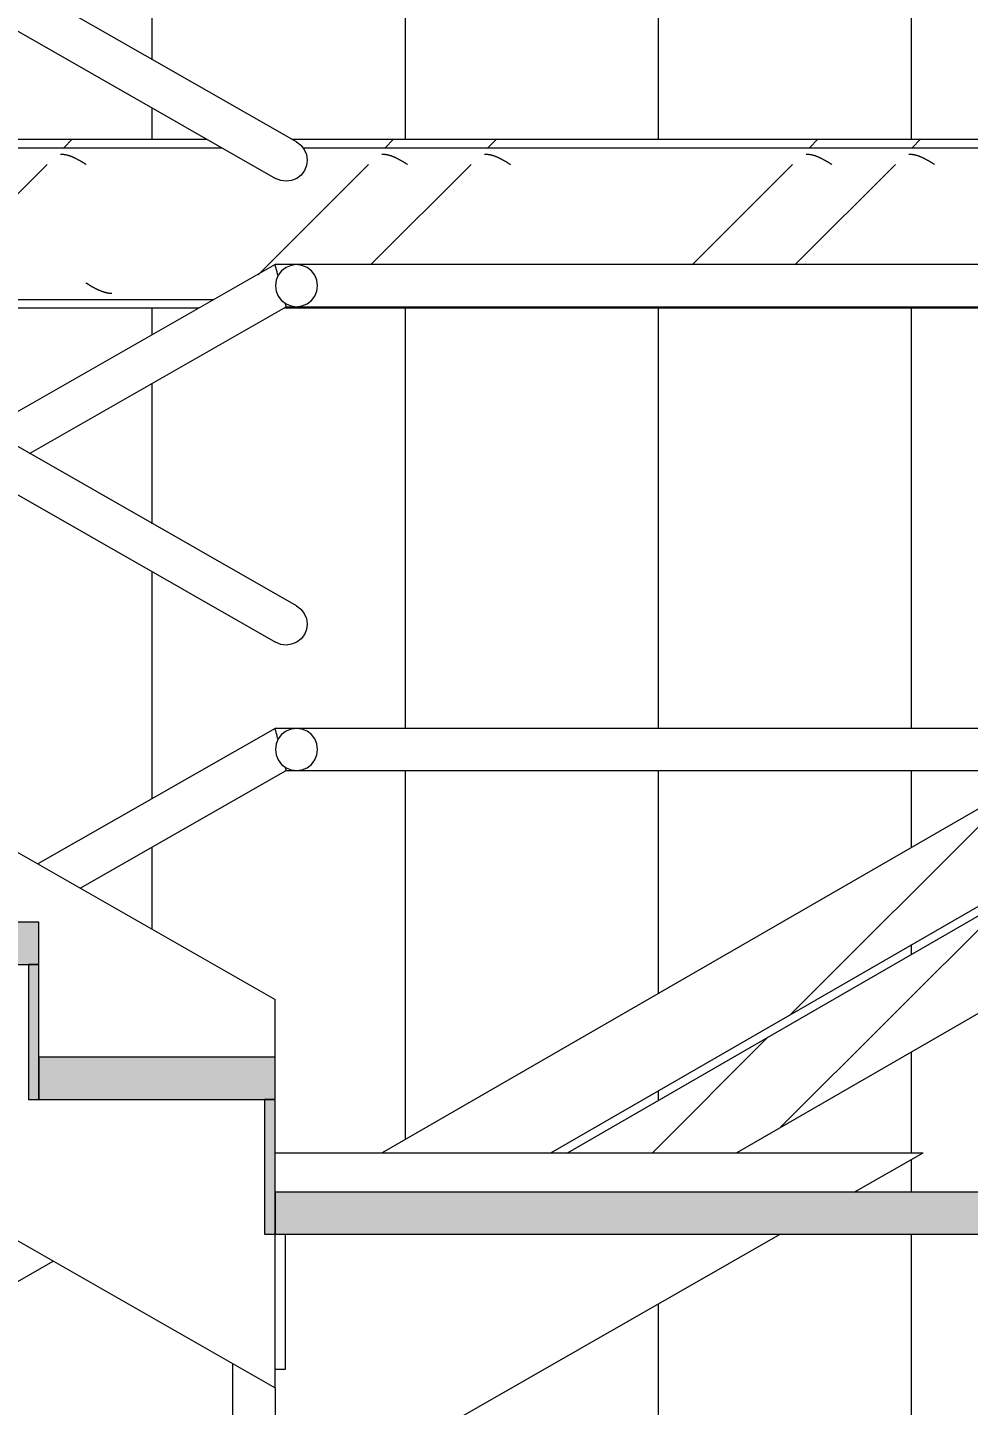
# Model space of a CAD drawing. Header units: centimetres. Extents: x 710 to 12582, y -437 to 1921.
# Drawn here: x 10620.1 to 10731.6, y 228.7 to 392.1 of the extents above; entities that cross this region are included whole.
import ezdxf

# ---------------------------------------------------------------- set-up
doc = ezdxf.new("R2010")
doc.units = ezdxf.units.CM
for name, color, linetype, lineweight in [('A-ANNO-DIMS', 7, 'Continuous', 9), ('A-ANNO-DIMS-100', 7, 'Continuous', 9), ('A-FLOR-HRAL', 7, 'Continuous', 9), ('A-WALL-PATT', 7, 'Continuous', 35), ('S-BEAM', 7, 'Continuous', 9), ('S-STRS', 7, 'Continuous', 9)]:
    doc.layers.add(name, color=color, linetype=linetype, lineweight=lineweight)
doc.styles.add('Century Gothic_1', font='GOTHIC.TTF', dxfattribs={"height": 15})
doc.dimstyles.new('FCA_N_Cotas_E100', dxfattribs={"dimscale": 30.48, "dimtxt": 15.662524, "dimasz": 0.492126, "dimexe": 0.656168, "dimexo": 0.656168, "dimgap": 0.032808, "dimtad": 1, "dimlfac": 0.01, "dimrnd": 0.01, "dimzin": 0, "dimdsep": 46, "dimtxsty": 'Century Gothic_1', "dimblk1": 'OBLIQUE', "dimblk2": 'OBLIQUE', "dimsah": 1, "dimcen": 0.09, "dimdle": 0.656168, "dimazin": 2, "dimtfac": 1, "dimtdec": 4, "dimtix": 1, "dimtmove": 0, "dimatfit": 3, "dimfxl": 1, "dimtvp": 1, "dimtolj": 1, "dimtzin": 0, "dimarcsym": 2})
pattern_1 = [(45, (-4995.467, 712), (-25.14472, 25.14472), []), (45, (-4995.467, 750.1), (-25.14472, 25.14472), [])]

# ---------------------------------------------------------------- blocks, each defined once
blk = doc.blocks.new('FP_25-Sección 5')
at = {"layer": 'S-BEAM', "color": 9, "true_color": 0xc0c0c0}
for p, q in [((-9206.35, 377.11), (-9206.3, 377.11)), ((-9206.3, 377.11), (-9206.25, 377.1)), ((-9206.25, 377.1), (-9206.2, 377.1)), ((-9206.2, 377.1), (-9206.15, 377.1)), ((-9206.15, 377.1), (-9206.11, 377.09)), ((-9206.11, 377.09), (-9206.06, 377.09)), ((-9206.06, 377.09), (-9206.01, 377.08)), ((-9206.01, 377.08), (-9205.96, 377.08)), ((-9205.96, 377.08), (-9205.91, 377.07)), ((-9205.91, 377.07), (-9205.86, 377.06)), ((-9205.86, 377.06), (-9205.81, 377.05)), ((-9205.81, 377.05), (-9205.77, 377.05)), ((-9205.77, 377.05), (-9205.72, 377.04)), ((-9205.72, 377.04), (-9205.67, 377.03)), ((-9205.67, 377.03), (-9205.62, 377.01)), ((-9205.62, 377.01), (-9205.57, 377)), ((-9205.57, 377), (-9205.52, 376.99)), ((-9205.52, 376.99), (-9205.47, 376.98)), ((-9205.47, 376.98), (-9205.42, 376.96)), ((-9205.42, 376.96), (-9205.38, 376.95)), ((-9205.38, 376.95), (-9205.33, 376.93)), ((-9205.33, 376.93), (-9205.28, 376.92)), ((-9205.28, 376.92), (-9205.23, 376.9)), ((-9205.23, 376.9), (-9205.18, 376.88)), ((-9205.18, 376.88), (-9205.13, 376.87)), ((-9205.13, 376.87), (-9205.08, 376.85)), ((-9205.08, 376.85), (-9205.04, 376.83)), ((-9205.04, 376.83), (-9204.99, 376.81)), ((-9204.99, 376.81), (-9204.94, 376.79)), ((-9204.94, 376.79), (-9204.89, 376.77)), ((-9204.89, 376.77), (-9204.84, 376.75)), ((-9204.84, 376.75), (-9204.79, 376.73)), ((-9204.79, 376.73), (-9204.74, 376.7)), ((-9204.74, 376.7), (-9204.7, 376.68)), ((-9204.7, 376.68), (-9204.65, 376.66)), ((-9204.65, 376.66), (-9204.6, 376.63)), ((-9204.6, 376.63), (-9204.55, 376.61)), ((-9204.55, 376.61), (-9204.5, 376.59)), ((-9204.5, 376.59), (-9204.45, 376.56)), ((-9204.45, 376.56), (-9204.4, 376.54)), ((-9204.4, 376.54), (-9204.36, 376.51)), ((-9204.36, 376.51), (-9204.31, 376.48)), ((-9204.31, 376.48), (-9204.26, 376.46)), ((-9204.26, 376.46), (-9204.21, 376.43)), ((-9204.21, 376.43), (-9204.16, 376.4)), ((-9204.16, 376.4), (-9204.11, 376.38)), ((-9204.11, 376.38), (-9204.06, 376.35)), ((-9204.06, 376.35), (-9204.02, 376.32)), ((-9204.02, 376.32), (-9203.97, 376.29)), ((-9203.97, 376.29), (-9203.92, 376.26)), ((-9203.92, 376.26), (-9203.87, 376.24)), ((-9203.87, 376.24), (-9203.82, 376.21)), ((-9203.82, 376.21), (-9203.77, 376.18)), ((-9203.77, 376.18), (-9203.72, 376.15)), ((-9203.72, 376.15), (-9203.68, 376.12)), ((-9203.68, 376.12), (-9203.63, 376.09)), ((-9203.63, 376.09), (-9203.58, 376.06)), ((-9203.58, 376.06), (-9203.53, 376.03)), ((-9203.53, 376.03), (-9203.48, 376)), ((-9203.48, 376), (-9203.43, 375.97)), ((-9203.43, 375.97), (-9203.38, 375.94)), ((-9203.38, 375.94), (-9203.34, 375.91)), ((-9203.34, 375.91), (-9203.29, 375.88)), ((-9168.25, 377.11), (-9168.2, 377.11)), ((-9168.2, 377.11), (-9168.15, 377.1)), ((-9168.15, 377.1), (-9168.1, 377.1)), ((-9168.1, 377.1), (-9168.05, 377.1)), ((-9168.05, 377.1), (-9168.01, 377.09)), ((-9168.01, 377.09), (-9167.96, 377.09)), ((-9167.96, 377.09), (-9167.91, 377.08)), ((-9167.91, 377.08), (-9167.86, 377.08)), ((-9167.86, 377.08), (-9167.81, 377.07)), ((-9167.81, 377.07), (-9167.76, 377.06)), ((-9167.76, 377.06), (-9167.71, 377.05)), ((-9167.71, 377.05), (-9167.67, 377.05)), ((-9167.67, 377.05), (-9167.62, 377.04)), ((-9167.62, 377.04), (-9167.57, 377.03)), ((-9167.57, 377.03), (-9167.52, 377.01)), ((-9167.52, 377.01), (-9167.47, 377)), ((-9167.47, 377), (-9167.42, 376.99)), ((-9167.42, 376.99), (-9167.37, 376.98)), ((-9167.37, 376.98), (-9167.32, 376.96)), ((-9167.32, 376.96), (-9167.28, 376.95)), ((-9167.28, 376.95), (-9167.23, 376.93)), ((-9167.23, 376.93), (-9167.18, 376.92)), ((-9167.18, 376.92), (-9167.13, 376.9)), ((-9167.13, 376.9), (-9167.08, 376.88)), ((-9167.08, 376.88), (-9167.03, 376.87)), ((-9167.03, 376.87), (-9166.98, 376.85)), ((-9166.98, 376.85), (-9166.94, 376.83)), ((-9166.94, 376.83), (-9166.89, 376.81)), ((-9166.89, 376.81), (-9166.84, 376.79)), ((-9166.84, 376.79), (-9166.79, 376.77)), ((-9166.79, 376.77), (-9166.74, 376.75)), ((-9166.74, 376.75), (-9166.69, 376.73)), ((-9166.69, 376.73), (-9166.64, 376.7)), ((-9166.64, 376.7), (-9166.6, 376.68)), ((-9166.6, 376.68), (-9166.55, 376.66)), ((-9166.55, 376.66), (-9166.5, 376.63)), ((-9166.5, 376.63), (-9166.45, 376.61)), ((-9166.45, 376.61), (-9166.4, 376.59)), ((-9166.4, 376.59), (-9166.35, 376.56)), ((-9166.35, 376.56), (-9166.3, 376.54)), ((-9166.3, 376.54), (-9166.26, 376.51)), ((-9166.26, 376.51), (-9166.21, 376.48)), ((-9166.21, 376.48), (-9166.16, 376.46)), ((-9166.16, 376.46), (-9166.11, 376.43)), ((-9166.11, 376.43), (-9166.06, 376.4)), ((-9166.06, 376.4), (-9166.01, 376.38)), ((-9166.01, 376.38), (-9165.96, 376.35)), ((-9165.96, 376.35), (-9165.92, 376.32)), ((-9165.92, 376.32), (-9165.87, 376.29)), ((-9165.87, 376.29), (-9165.82, 376.26)), ((-9165.82, 376.26), (-9165.77, 376.24)), ((-9165.77, 376.24), (-9165.72, 376.21)), ((-9165.72, 376.21), (-9165.67, 376.18)), ((-9165.67, 376.18), (-9165.62, 376.15)), ((-9165.62, 376.15), (-9165.58, 376.12)), ((-9165.58, 376.12), (-9165.53, 376.09)), ((-9165.53, 376.09), (-9165.48, 376.06)), ((-9165.48, 376.06), (-9165.43, 376.03)), ((-9165.43, 376.03), (-9165.38, 376)), ((-9165.38, 376), (-9165.33, 375.97)), ((-9165.33, 375.97), (-9165.28, 375.94)), ((-9165.28, 375.94), (-9165.24, 375.91)), ((-9165.24, 375.91), (-9165.19, 375.88)), ((-9156.06, 377.11), (-9156.01, 377.11)), ((-9156.01, 377.11), (-9155.96, 377.1)), ((-9155.96, 377.1), (-9155.91, 377.1)), ((-9155.91, 377.1), (-9155.86, 377.1)), ((-9155.86, 377.1), (-9155.82, 377.09)), ((-9155.82, 377.09), (-9155.77, 377.09)), ((-9155.77, 377.09), (-9155.72, 377.08)), ((-9155.72, 377.08), (-9155.67, 377.08)), ((-9155.67, 377.08), (-9155.62, 377.07)), ((-9155.62, 377.07), (-9155.57, 377.06)), ((-9155.57, 377.06), (-9155.52, 377.05)), ((-9155.52, 377.05), (-9155.48, 377.05)), ((-9155.48, 377.05), (-9155.43, 377.04)), ((-9155.43, 377.04), (-9155.38, 377.03)), ((-9155.38, 377.03), (-9155.33, 377.01)), ((-9155.33, 377.01), (-9155.28, 377)), ((-9155.28, 377), (-9155.23, 376.99)), ((-9155.23, 376.99), (-9155.18, 376.98)), ((-9155.18, 376.98), (-9155.14, 376.96)), ((-9155.14, 376.96), (-9155.09, 376.95)), ((-9155.09, 376.95), (-9155.04, 376.93)), ((-9155.04, 376.93), (-9154.99, 376.92)), ((-9154.99, 376.92), (-9154.94, 376.9)), ((-9154.94, 376.9), (-9154.89, 376.88)), ((-9154.89, 376.88), (-9154.84, 376.87)), ((-9154.84, 376.87), (-9154.8, 376.85)), ((-9154.8, 376.85), (-9154.75, 376.83)), ((-9154.75, 376.83), (-9154.7, 376.81)), ((-9154.7, 376.81), (-9154.65, 376.79)), ((-9154.65, 376.79), (-9154.6, 376.77)), ((-9154.6, 376.77), (-9154.55, 376.75)), ((-9154.55, 376.75), (-9154.5, 376.73)), ((-9154.5, 376.73), (-9154.46, 376.7)), ((-9154.46, 376.7), (-9154.41, 376.68)), ((-9154.41, 376.68), (-9154.36, 376.66)), ((-9154.36, 376.66), (-9154.31, 376.63)), ((-9154.31, 376.63), (-9154.26, 376.61)), ((-9154.26, 376.61), (-9154.21, 376.59)), ((-9154.21, 376.59), (-9154.16, 376.56)), ((-9154.16, 376.56), (-9154.11, 376.54)), ((-9154.11, 376.54), (-9154.07, 376.51)), ((-9154.07, 376.51), (-9154.02, 376.48)), ((-9154.02, 376.48), (-9153.97, 376.46)), ((-9153.97, 376.46), (-9153.92, 376.43)), ((-9153.92, 376.43), (-9153.87, 376.4)), ((-9153.87, 376.4), (-9153.82, 376.38)), ((-9153.82, 376.38), (-9153.77, 376.35)), ((-9153.77, 376.35), (-9153.73, 376.32)), ((-9153.73, 376.32), (-9153.68, 376.29)), ((-9153.68, 376.29), (-9153.63, 376.26)), ((-9153.63, 376.26), (-9153.58, 376.24)), ((-9153.58, 376.24), (-9153.53, 376.21)), ((-9153.53, 376.21), (-9153.48, 376.18)), ((-9153.48, 376.18), (-9153.43, 376.15)), ((-9153.43, 376.15), (-9153.39, 376.12)), ((-9153.39, 376.12), (-9153.34, 376.09)), ((-9153.34, 376.09), (-9153.29, 376.06)), ((-9153.29, 376.06), (-9153.24, 376.03)), ((-9153.24, 376.03), (-9153.19, 376)), ((-9153.19, 376), (-9153.14, 375.97)), ((-9153.14, 375.97), (-9153.09, 375.94)), ((-9153.09, 375.94), (-9153.05, 375.91)), ((-9153.05, 375.91), (-9153, 375.88)), ((-9117.96, 377.11), (-9117.91, 377.11)), ((-9117.91, 377.11), (-9117.86, 377.1)), ((-9117.86, 377.1), (-9117.81, 377.1)), ((-9117.81, 377.1), (-9117.76, 377.1)), ((-9117.76, 377.1), (-9117.72, 377.09)), ((-9117.72, 377.09), (-9117.67, 377.09)), ((-9117.67, 377.09), (-9117.62, 377.08)), ((-9117.62, 377.08), (-9117.57, 377.08)), ((-9117.57, 377.08), (-9117.52, 377.07)), ((-9117.52, 377.07), (-9117.47, 377.06)), ((-9117.47, 377.06), (-9117.42, 377.05)), ((-9117.42, 377.05), (-9117.38, 377.05)), ((-9117.38, 377.05), (-9117.33, 377.04)), ((-9117.33, 377.04), (-9117.28, 377.03)), ((-9117.28, 377.03), (-9117.23, 377.01)), ((-9117.23, 377.01), (-9117.18, 377)), ((-9117.18, 377), (-9117.13, 376.99)), ((-9117.13, 376.99), (-9117.08, 376.98)), ((-9117.08, 376.98), (-9117.04, 376.96)), ((-9117.04, 376.96), (-9116.99, 376.95)), ((-9116.99, 376.95), (-9116.94, 376.93)), ((-9116.94, 376.93), (-9116.89, 376.92)), ((-9116.89, 376.92), (-9116.84, 376.9)), ((-9116.84, 376.9), (-9116.79, 376.88)), ((-9116.79, 376.88), (-9116.74, 376.87)), ((-9116.74, 376.87), (-9116.7, 376.85)), ((-9116.7, 376.85), (-9116.65, 376.83)), ((-9116.65, 376.83), (-9116.6, 376.81)), ((-9116.6, 376.81), (-9116.55, 376.79)), ((-9116.55, 376.79), (-9116.5, 376.77)), ((-9116.5, 376.77), (-9116.45, 376.75)), ((-9116.45, 376.75), (-9116.4, 376.73)), ((-9116.4, 376.73), (-9116.36, 376.7)), ((-9116.36, 376.7), (-9116.31, 376.68)), ((-9116.31, 376.68), (-9116.26, 376.66)), ((-9116.26, 376.66), (-9116.21, 376.63)), ((-9116.21, 376.63), (-9116.16, 376.61)), ((-9116.16, 376.61), (-9116.11, 376.59)), ((-9116.11, 376.59), (-9116.06, 376.56)), ((-9116.06, 376.56), (-9116.01, 376.54)), ((-9116.01, 376.54), (-9115.97, 376.51)), ((-9115.97, 376.51), (-9115.92, 376.48)), ((-9115.92, 376.48), (-9115.87, 376.46)), ((-9115.87, 376.46), (-9115.82, 376.43)), ((-9115.82, 376.43), (-9115.77, 376.4)), ((-9115.77, 376.4), (-9115.72, 376.38)), ((-9115.72, 376.38), (-9115.67, 376.35)), ((-9115.67, 376.35), (-9115.63, 376.32)), ((-9115.63, 376.32), (-9115.58, 376.29)), ((-9115.58, 376.29), (-9115.53, 376.26)), ((-9115.53, 376.26), (-9115.48, 376.24)), ((-9115.48, 376.24), (-9115.43, 376.21)), ((-9115.43, 376.21), (-9115.38, 376.18)), ((-9115.38, 376.18), (-9115.33, 376.15)), ((-9115.33, 376.15), (-9115.29, 376.12)), ((-9115.29, 376.12), (-9115.24, 376.09)), ((-9115.24, 376.09), (-9115.19, 376.06)), ((-9115.19, 376.06), (-9115.14, 376.03)), ((-9115.14, 376.03), (-9115.09, 376)), ((-9115.09, 376), (-9115.04, 375.97)), ((-9115.04, 375.97), (-9114.99, 375.94)), ((-9114.99, 375.94), (-9114.95, 375.91)), ((-9114.95, 375.91), (-9114.9, 375.88)), ((-9105.77, 377.11), (-9105.72, 377.11)), ((-9105.72, 377.11), (-9105.67, 377.1)), ((-9105.67, 377.1), (-9105.62, 377.1)), ((-9105.62, 377.1), (-9105.58, 377.1)), ((-9105.58, 377.1), (-9105.53, 377.09)), ((-9105.53, 377.09), (-9105.48, 377.09)), ((-9105.48, 377.09), (-9105.43, 377.08)), ((-9105.43, 377.08), (-9105.38, 377.08)), ((-9105.38, 377.08), (-9105.33, 377.07)), ((-9105.33, 377.07), (-9105.28, 377.06)), ((-9105.28, 377.06), (-9105.23, 377.05)), ((-9105.23, 377.05), (-9105.19, 377.05)), ((-9105.19, 377.05), (-9105.14, 377.04)), ((-9105.14, 377.04), (-9105.09, 377.03)), ((-9105.09, 377.03), (-9105.04, 377.01)), ((-9105.04, 377.01), (-9104.99, 377)), ((-9104.99, 377), (-9104.94, 376.99)), ((-9104.94, 376.99), (-9104.89, 376.98)), ((-9104.89, 376.98), (-9104.85, 376.96)), ((-9104.85, 376.96), (-9104.8, 376.95)), ((-9104.8, 376.95), (-9104.75, 376.93)), ((-9104.75, 376.93), (-9104.7, 376.92)), ((-9104.7, 376.92), (-9104.65, 376.9)), ((-9104.65, 376.9), (-9104.6, 376.88)), ((-9104.6, 376.88), (-9104.55, 376.87)), ((-9104.55, 376.87), (-9104.51, 376.85)), ((-9104.51, 376.85), (-9104.46, 376.83)), ((-9104.46, 376.83), (-9104.41, 376.81)), ((-9104.41, 376.81), (-9104.36, 376.79)), ((-9104.36, 376.79), (-9104.31, 376.77)), ((-9104.31, 376.77), (-9104.26, 376.75)), ((-9104.26, 376.75), (-9104.21, 376.73)), ((-9104.21, 376.73), (-9104.17, 376.7)), ((-9104.17, 376.7), (-9104.12, 376.68)), ((-9104.12, 376.68), (-9104.07, 376.66)), ((-9104.07, 376.66), (-9104.02, 376.63)), ((-9104.02, 376.63), (-9103.97, 376.61)), ((-9103.97, 376.61), (-9103.92, 376.59)), ((-9103.92, 376.59), (-9103.87, 376.56)), ((-9103.87, 376.56), (-9103.83, 376.54)), ((-9103.83, 376.54), (-9103.78, 376.51)), ((-9103.78, 376.51), (-9103.73, 376.48)), ((-9103.73, 376.48), (-9103.68, 376.46)), ((-9103.68, 376.46), (-9103.63, 376.43)), ((-9103.63, 376.43), (-9103.58, 376.4)), ((-9103.58, 376.4), (-9103.53, 376.38)), ((-9103.53, 376.38), (-9103.49, 376.35)), ((-9103.49, 376.35), (-9103.44, 376.32)), ((-9103.44, 376.32), (-9103.39, 376.29)), ((-9103.39, 376.29), (-9103.34, 376.26)), ((-9103.34, 376.26), (-9103.29, 376.24)), ((-9103.29, 376.24), (-9103.24, 376.21)), ((-9103.24, 376.21), (-9103.19, 376.18)), ((-9103.19, 376.18), (-9103.15, 376.15)), ((-9103.15, 376.15), (-9103.1, 376.12)), ((-9103.1, 376.12), (-9103.05, 376.09)), ((-9103.05, 376.09), (-9103, 376.06)), ((-9103, 376.06), (-9102.95, 376.03)), ((-9102.95, 376.03), (-9102.9, 376)), ((-9102.9, 376), (-9102.85, 375.97)), ((-9102.85, 375.97), (-9102.81, 375.94)), ((-9102.81, 375.94), (-9102.76, 375.91)), ((-9102.76, 375.91), (-9102.71, 375.88))]:
    blk.add_line(p, q, dxfattribs=at)
blk = doc.blocks.new('FP_26-Sección 5')
at = {"layer": 'S-BEAM', "color": 9, "true_color": 0xc0c0c0}
for p, q in [((-9203.32, 361.84), (-9203.28, 361.81)), ((-9203.28, 361.81), (-9203.23, 361.78)), ((-9203.23, 361.78), (-9203.18, 361.75)), ((-9203.18, 361.75), (-9203.13, 361.72)), ((-9203.13, 361.72), (-9203.08, 361.69)), ((-9203.08, 361.69), (-9203.03, 361.66)), ((-9203.03, 361.66), (-9202.98, 361.63)), ((-9202.98, 361.63), (-9202.94, 361.6)), ((-9202.94, 361.6), (-9202.89, 361.57)), ((-9202.89, 361.57), (-9202.84, 361.54)), ((-9202.84, 361.54), (-9202.79, 361.51)), ((-9202.79, 361.51), (-9202.74, 361.48)), ((-9202.74, 361.48), (-9202.69, 361.45)), ((-9202.69, 361.45), (-9202.64, 361.42)), ((-9202.64, 361.42), (-9202.6, 361.4)), ((-9202.6, 361.4), (-9202.55, 361.37)), ((-9202.55, 361.37), (-9202.5, 361.34)), ((-9202.5, 361.34), (-9202.45, 361.31)), ((-9202.45, 361.31), (-9202.4, 361.29)), ((-9202.4, 361.29), (-9202.35, 361.26)), ((-9202.35, 361.26), (-9202.3, 361.23)), ((-9202.3, 361.23), (-9202.26, 361.21)), ((-9202.26, 361.21), (-9202.21, 361.18)), ((-9202.21, 361.18), (-9202.16, 361.16)), ((-9202.16, 361.16), (-9202.11, 361.13)), ((-9202.11, 361.13), (-9202.06, 361.11)), ((-9202.06, 361.11), (-9202.01, 361.08)), ((-9202.01, 361.08), (-9201.96, 361.06)), ((-9201.96, 361.06), (-9201.91, 361.04)), ((-9201.91, 361.04), (-9201.87, 361.01)), ((-9201.87, 361.01), (-9201.82, 360.99)), ((-9201.82, 360.99), (-9201.77, 360.97)), ((-9201.77, 360.97), (-9201.72, 360.95)), ((-9201.72, 360.95), (-9201.67, 360.93)), ((-9201.67, 360.93), (-9201.62, 360.91)), ((-9201.62, 360.91), (-9201.57, 360.89)), ((-9201.57, 360.89), (-9201.53, 360.87)), ((-9201.53, 360.87), (-9201.48, 360.85)), ((-9201.48, 360.85), (-9201.43, 360.83)), ((-9201.43, 360.83), (-9201.38, 360.82)), ((-9201.38, 360.82), (-9201.33, 360.8)), ((-9201.33, 360.8), (-9201.28, 360.79)), ((-9201.28, 360.79), (-9201.23, 360.77)), ((-9201.23, 360.77), (-9201.19, 360.76)), ((-9201.19, 360.76), (-9201.14, 360.74)), ((-9201.14, 360.74), (-9201.09, 360.73)), ((-9201.09, 360.73), (-9201.04, 360.72)), ((-9201.04, 360.72), (-9200.99, 360.7)), ((-9200.99, 360.7), (-9200.94, 360.69)), ((-9200.94, 360.69), (-9200.89, 360.68)), ((-9200.89, 360.68), (-9200.85, 360.67)), ((-9200.85, 360.67), (-9200.8, 360.66)), ((-9200.8, 360.66), (-9200.75, 360.65)), ((-9200.75, 360.65), (-9200.7, 360.65)), ((-9200.7, 360.65), (-9200.65, 360.64)), ((-9200.65, 360.64), (-9200.6, 360.63)), ((-9200.6, 360.63), (-9200.55, 360.63)), ((-9200.55, 360.63), (-9200.51, 360.62)), ((-9200.51, 360.62), (-9200.46, 360.62)), ((-9200.46, 360.62), (-9200.41, 360.62)), ((-9200.41, 360.62), (-9200.36, 360.61)), ((-9200.36, 360.61), (-9200.31, 360.61)), ((-9200.31, 360.61), (-9200.26, 360.61))]:
    blk.add_line(p, q, dxfattribs=at)
blk = doc.blocks.new('M_W Shapes - 150 x 200-1741098-Sección 5')
at = {"layer": 'S-BEAM', "true_color": 0xc0c0c0}
h = blk.add_hatch(dxfattribs=at)
h.set_pattern_fill('FP_11', color=9, style=0, pattern_type=2)
h.set_pattern_definition(pattern_1)
h.paths.add_polyline_path([(-9177.43, 377.86), (-8993.08, 377.86), (-8993.08, 378.86), (-9178.9, 378.86), (-9177.82, 378.13), (-9177.53, 377.86)])
h.paths.add_polyline_path([(-9283.47, 377.86), (-9285.22, 378.86), (-9359.41, 378.86), (-9357.66, 377.86)])
h.paths.add_polyline_path([(-9273.4, 377.86), (-9187.22, 377.86), (-9188.97, 378.86), (-9275.15, 378.86)])
h = blk.add_hatch(dxfattribs=at)
h.set_pattern_fill('FP_11', color=9, style=0, pattern_type=2)
h.set_pattern_definition(pattern_1)
h.paths.add_polyline_path([(-9258.87, 361.84), (-9255.44, 361.84), (-9280.01, 375.88), (-9354.19, 375.88), (-9329.62, 361.84), (-9282.58, 361.84)])
h.paths.add_polyline_path([(-9184.68, 361.84), (-9180.7, 364), (-9017.79, 363.91), (-9017.18, 363.67), (-9016.39, 362.91), (-9016.27, 362.75), (-9015.89, 361.84), (-8993.08, 361.84), (-8993.08, 375.88), (-9177.16, 375.88), (-9177.18, 375.74), (-9177.42, 375.14), (-9177.82, 374.62), (-9178.33, 374.22), (-9178.94, 373.97), (-9179.58, 373.88), (-9180.24, 373.97), (-9181.55, 374.62), (-9183.76, 375.88), (-9269.93, 375.88), (-9245.36, 361.84), (-9187.76, 361.84)])
h = blk.add_hatch(dxfattribs=at)
h.set_pattern_fill('FP_11', color=9, style=0, pattern_type=2)
h.set_pattern_definition(pattern_1)
h.paths.add_polyline_path([(-9164.06, 358.86), (-8994.66, 358.86), (-8993.08, 359.86), (-9016.57, 359.86), (-9016.67, 359.73), (-9017.18, 359.33), (-9017.79, 359.09), (-9019.08, 359), (-9179.76, 358.89), (-9179.59, 358.86), (-9175.91, 358.86)])
h.paths.add_polyline_path([(-9324.41, 358.86), (-9250.22, 358.86), (-9251.97, 359.86), (-9326.16, 359.86)])
h.paths.add_polyline_path([(-9240.15, 358.86), (-9189.89, 358.86), (-9188.14, 359.86), (-9241.9, 359.86)])
at = {"layer": 'S-BEAM'}
for p, q in [((-9275.15, 378.86), (-9188.97, 378.86)), ((-9273.4, 377.86), (-9187.22, 377.86)), ((-9178.9, 378.86), (-8993.08, 378.86)), ((-9177.61, 377.86), (-8993.08, 377.86)), ((-9241.9, 359.86), (-9188.14, 359.86)), ((-9240.15, 358.86), (-9189.89, 358.86)), ((-9179.81, 358.86), (-8994.66, 358.86))]:
    blk.add_line(p, q, dxfattribs=at)
for name in ['FP_25-Sección 5', 'FP_26-Sección 5']:
    blk.add_blockref(name, (0, 0), dxfattribs=at)
blk = doc.blocks.new('RVR_Tensor angular doble L - d_25 mm-1744895-Sección 5')
at = {"layer": 'S-BEAM', "true_color": 0xc0c0c0}
h = blk.add_hatch(dxfattribs=at)
h.set_pattern_fill('FP_11', color=9, style=0, pattern_type=2)
h.set_pattern_definition(pattern_1)
h.paths.add_polyline_path([(-9168.19, 258.67), (-9148.19, 258.67), (-9069.68, 304), (-9089.68, 304), (-9156.9, 265.19)])
h.paths.add_polyline_path([(-9081.02, 309), (-9061.02, 309), (-8993.08, 348.23), (-8993.08, 359.77), (-9060.18, 321.03)])
h = blk.add_hatch(dxfattribs=at)
h.set_pattern_fill('FP_11', color=9, style=0, pattern_type=2)
h.set_pattern_definition(pattern_1)
h.paths.add_polyline_path([(-9146.19, 258.67), (-9126.19, 258.67), (-9047.68, 304), (-9067.68, 304), (-9134.9, 265.19)])
h.paths.add_polyline_path([(-9059.02, 309), (-9039.02, 309), (-8993.08, 335.52), (-8993.08, 347.07), (-9045.53, 316.78)])
h.paths.add_polyline_path([(-8973.08, 347.07), (-8970.43, 348.6), (-8973.08, 353.18), (-8973.08, 348.95)])
at = {"layer": 'S-BEAM'}
for p, q in [((-8993.08, 359.77), (-9081.02, 309)), ((-8973.08, 353.18), (-8970.43, 348.6)), ((-9061.02, 309), (-8993.08, 348.23)), ((-8973.08, 347.07), (-8970.43, 348.6)), ((-8993.08, 347.07), (-9059.02, 309)), ((-9039.02, 309), (-8993.08, 335.52)), ((-9089.68, 304), (-9168.19, 258.67)), ((-9148.19, 258.67), (-9069.68, 304)), ((-9067.68, 304), (-9146.19, 258.67)), ((-9126.19, 258.67), (-9047.68, 304))]:
    blk.add_line(p, q, dxfattribs=at)
blk = doc.blocks.new('RVR_Tensor angular doble L - d_25 mm-1744896-Sección 5')
at = {"layer": 'S-BEAM', "true_color": 0xc0c0c0}
h = blk.add_hatch(dxfattribs=at)
h.set_pattern_fill('FP_11', color=9, style=0, pattern_type=2)
h.set_pattern_definition(pattern_1)
h.paths.add_polyline_path([(-8973.08, 111.37), (-8970.42, 115.96), (-8970.42, 117.07), (-8973.08, 118.6)])
h.paths.add_polyline_path([(-8993.08, 118.6), (-8993.08, 130.15), (-9160.17, 226.62), (-9170.22, 220.88), (-8998.13, 121.51)])
h.paths.add_polyline_path([(-9210.33, 244.03), (-9207.2, 245.81), (-9244.3, 267.01), (-9247.23, 265.33), (-9234.51, 257.99)])
h.paths.add_polyline_path([(-9252.24, 268.23), (-9249.34, 269.89), (-9292.42, 294.51), (-9295.11, 292.98), (-9258.87, 272.06)])
h.paths.add_polyline_path([(-9300.12, 295.87), (-9297.46, 297.39), (-9405.33, 359.03), (-9405.33, 356.62), (-9306.28, 299.43)])
blk = doc.blocks.new('PQ_RVR_EST-01_ZZ_ZZ_MO_T_A_rvt-2-Sección 5')
at = {"layer": 'S-BEAM', "lineweight": 9}
for name in ['M_W Shapes - 150 x 200-1741098-Sección 5', 'RVR_Tensor angular doble L - d_25 mm-1744895-Sección 5', 'RVR_Tensor angular doble L - d_25 mm-1744896-Sección 5']:
    blk.add_blockref(name, (0, 0), dxfattribs=at)
blk = doc.blocks.new('Railing - Railing-1765349-Sección 5')
at = {"layer": 'A-FLOR-HRAL'}
for p, q in [((-9178.35, 378.55), (-9432.89, 524)), ((-9432.89, 518.24), (-9180.83, 374.21)), ((-9178.35, 323.55), (-9432.89, 469)), ((-9432.89, 463.24), (-9180.83, 319.21)), ((-9180.89, 364), (-9215.03, 344.49)), ((-9178.35, 364), (-9180.89, 364)), ((-9209.99, 341.61), (-9179.57, 359)), ((-9179.57, 359), (-9178.35, 359)), ((-9180.89, 309), (-9209.02, 292.92)), ((-9178.35, 309), (-9180.89, 309)), ((-9203.99, 290.05), (-9179.57, 304)), ((-9179.57, 304), (-9178.35, 304))]:
    blk.add_line(p, q, dxfattribs=at)
at = {"layer": 'A-FLOR-HRAL', "flags": 128}
for points in [[(-9178.35, 378.55), (-9177.83, 378.15), (-9177.43, 377.64), (-9177.18, 377.04), (-9177.09, 376.39), (-9177.18, 375.74), (-9177.42, 375.14)], [(-9177.42, 375.14), (-9177.82, 374.62), (-9178.33, 374.22), (-9178.94, 373.97), (-9179.58, 373.88), (-9180.23, 373.96), (-9180.83, 374.21)], [(-9175.85, 361.5), (-9175.94, 362.15), (-9176.19, 362.75), (-9176.59, 363.27), (-9177.1, 363.67), (-9177.71, 363.91), (-9178.35, 364), (-9179, 363.91), (-9179.6, 363.67), (-9180.12, 363.27), (-9180.52, 362.75), (-9180.77, 362.15), (-9180.85, 361.5)], [(-9180.85, 361.5), (-9180.77, 360.85), (-9180.52, 360.25), (-9180.12, 359.73), (-9179.6, 359.33), (-9179, 359.09), (-9178.35, 359), (-9177.71, 359.09), (-9177.1, 359.33), (-9176.59, 359.73), (-9176.19, 360.25), (-9175.94, 360.85), (-9175.85, 361.5)], [(-9178.35, 323.55), (-9177.83, 323.15), (-9177.43, 322.64), (-9177.18, 322.04), (-9177.09, 321.39), (-9177.18, 320.74), (-9177.42, 320.14)], [(-9177.42, 320.14), (-9177.82, 319.62), (-9178.33, 319.22), (-9178.94, 318.97), (-9179.58, 318.88), (-9180.23, 318.96), (-9180.83, 319.21)], [(-9175.85, 306.5), (-9175.94, 307.15), (-9176.19, 307.75), (-9176.59, 308.27), (-9177.1, 308.67), (-9177.71, 308.91), (-9178.35, 309), (-9179, 308.91), (-9179.6, 308.67), (-9180.12, 308.27), (-9180.52, 307.75), (-9180.77, 307.15), (-9180.85, 306.5)], [(-9180.85, 306.5), (-9180.77, 305.85), (-9180.52, 305.25), (-9180.12, 304.73), (-9179.6, 304.33), (-9179, 304.09), (-9178.35, 304), (-9177.71, 304.09), (-9177.1, 304.33), (-9176.59, 304.73), (-9176.19, 305.25), (-9175.94, 305.85), (-9175.85, 306.5)]]:
    blk.add_lwpolyline(points, dxfattribs=at)
at = {"layer": 'A-FLOR-HRAL'}
for points in [[(-9180.56, 362.75), (-9180.61, 362.94), (-9180.7, 363.29), (-9180.85, 363.82), (-9180.89, 364), (-9180.89, 364)], [(-9180.56, 307.75), (-9180.61, 307.94), (-9180.7, 308.29), (-9180.85, 308.82), (-9180.89, 309), (-9180.89, 309)]]:
    blk.add_open_spline(points, degree=3, knots=[0.1666667, 0.1666667, 0.1666667, 0.1666667, 0.25, 0.3333333, 0.5, 0.5, 0.5, 0.5], dxfattribs=at)
for points in [[(-9179.57, 359), (-9179.57, 359), (-9179.6, 359.12), (-9179.65, 359.33)], [(-9179.57, 304), (-9179.57, 304), (-9179.6, 304.12), (-9179.65, 304.33)]]:
    blk.add_open_spline(points, degree=3, dxfattribs=at)
blk = doc.blocks.new('Railing - Railing-1765353-Sección 5')
at = {"layer": 'A-FLOR-HRAL'}
for p, q in [((-9018.43, 364), (-9178.35, 364)), ((-9178.35, 359), (-9018.43, 359)), ((-9018.43, 309), (-9178.35, 309)), ((-9178.35, 304), (-9018.43, 304))]:
    blk.add_line(p, q, dxfattribs=at)
blk = doc.blocks.new('DIMBLOCK27-Sección 5')
at = {"layer": 'A-ANNO-DIMS-100', "lineweight": 35}
for p, q in [((10942.59, 378.86), (10935.09, 386.36)), ((10942.59, 378.86), (10950.09, 371.36)), ((10942.59, 94), (10935.09, 101.5)), ((10942.59, 94), (10950.09, 86.5))]:
    blk.add_line(p, q, dxfattribs=at)
at = {"layer": 'A-ANNO-DIMS-100'}
for p, q in [((10942.59, 378.86), (10857.21, 378.86)), ((10942.59, 378.86), (10942.59, 74)), ((10942.59, 378.86), (10962.59, 378.86)), ((10942.59, 94), (10201.76, 94)), ((10942.59, 94), (10962.59, 94))]:
    blk.add_line(p, q, dxfattribs=at)
at = {"layer": 'A-ANNO-DIMS-100', "color": 0, "insert": (10922.36, 216.04), "char_height": 15, "width": 48.9267, "attachment_point": 1, "rotation": 90, "line_spacing_factor": 0.984502, "style": 'Century Gothic_1'}
blk.add_mtext('2.85', dxfattribs=at)
blk = doc.blocks.new('_Oblique')
at = {"color": 0, "linetype": 'ByBlock', "lineweight": -2}
blk.add_line((-0.5, -0.5), (0.5, 0.5), dxfattribs=at)

msp = doc.modelspace()

# ---------------------------------------------------------------- hatches: boundary and pattern name
at = {"layer": 'A-WALL-PATT', "lineweight": 9, "true_color": 0xc0c0c0}
h = msp.add_hatch(dxfattribs=at)
h.set_pattern_fill('FP_9', color=9, style=0, pattern_type=2)
h.set_pattern_definition([(90, (14834.82, 712), (-30, 2e-15), [])])
h.paths.add_polyline_path([(9937.408, 99), (10004.988, 99), (10004.988, 880.075), (9498.052, 880.075), (9498.052, 99), (9717.197, 99)])
h.paths.add_polyline_path([(9478.052, 99), (9478.052, 880.075), (9474.797, 880.075), (9474.797, 910.843), (9478.052, 910.843), (9478.052, 933.53), (9498.052, 933.53), (9498.052, 910.843), (10004.988, 910.843), (10004.988, 933.53), (10024.988, 933.53), (10024.988, 910.843), (10404.952, 910.843), (10404.952, 933.53), (10424.952, 933.53), (10424.952, 910.843), (10837.21, 910.843), (10837.21, 933.53), (10857.21, 933.53), (10857.21, 910.843), (10859.256, 910.843), (10859.256, 880.075), (10857.21, 880.075), (10857.21, 353.176), (10859.854, 348.597), (10857.21, 347.071), (10857.21, 118.599), (10859.864, 117.066), (10859.864, 938.287), (9473.556, 938.29), (9473.556, 99), (9474.306, 99)])
h.paths.add_polyline_path([(10837.21, 99), (10837.21, 105.897), (10649.005, 214.557), (10446.78, 99), (10832.16, 99)])
h.paths.add_polyline_path([(10859.114, 99), (10859.864, 99), (10859.864, 115.964), (10857.21, 111.368), (10857.21, 99)])
h.paths.add_polyline_path([(10024.988, 100.038), (10128.245, 117.356), (10161.764, 120.434), (10161.764, 352.859), (10181.764, 352.859), (10181.764, 314), (10281.764, 314), (10281.764, 352.859), (10301.764, 352.859), (10301.764, 122.074), (10397.394, 101.428), (10397.436, 220.024), (10404.952, 224.319), (10404.95, 353.859), (10024.99, 353.859), (10024.988, 100.345)])
h.paths.add_polyline_path([(10837.21, 117.444), (10837.21, 118.599), (10660.062, 220.875), (10659.057, 220.301), (10832.16, 120.36)])
h.paths.add_polyline_path([(10402.388, 119.703), (10404.952, 121.168), (10404.952, 163.56), (10402.364, 162.081), (10402.385, 125.575)])
h.paths.add_polyline_path([(10837.21, 130.146), (10837.21, 335.524), (10791.27, 309), (10812.501, 308.915), (10813.104, 308.665), (10813.895, 307.911), (10814.019, 307.75), (10814.279, 307.071), (10814.354, 306.5), (10814.269, 305.853), (10813.818, 304.988), (10813.622, 304.732), (10813.104, 304.335), (10812.501, 304.085), (10811.207, 304), (10782.609, 304), (10704.101, 258.673), (10726.208, 258.673), (10718.03, 254), (10814.394, 254), (10814.394, 258.673), (10819.394, 258.673), (10819.394, 218.673), (10814.394, 218.673), (10814.394, 249), (10709.28, 249), (10670.113, 226.619), (10832.16, 133.061)])
h.paths.add_polyline_path([(10424.952, 132.597), (10608.902, 237.711), (10572, 259.016), (10424.952, 174.989), (10424.952, 153.497)])
h.paths.add_polyline_path([(10402.36, 167.838), (10404.952, 169.319), (10404.952, 218.56), (10402.332, 217.063), (10402.356, 174.439)])
h.paths.add_polyline_path([(10424.952, 180.748), (10566.987, 261.91), (10524.007, 286.592), (10424.952, 229.989), (10424.952, 181.42)])
h.paths.add_polyline_path([(10424.952, 235.748), (10519.11, 289.552), (10424.952, 343.914), (10424.952, 237.265)])
h.paths.add_polyline_path([(10618.953, 243.455), (10619.958, 244.029), (10583.057, 265.334), (10582.051, 264.76), (10595.119, 257.215)])
h.paths.add_polyline_path([(10682.101, 258.673), (10684.101, 258.673), (10762.609, 304), (10760.609, 304), (10693.384, 265.187)])
h.paths.add_polyline_path([(10649.394, 258.673), (10662.101, 258.673), (10740.609, 304), (10650.527, 303.889), (10626.301, 290.045), (10649.394, 276.849), (10649.394, 265)])
h.paths.add_polyline_path([(10577.038, 267.654), (10578.044, 268.228), (10535.18, 292.976), (10534.174, 292.402), (10571.415, 270.901)])
h.paths.add_polyline_path([(10621.262, 292.925), (10649.588, 309), (10749.27, 309), (10835.628, 358.859), (10650.39, 358.81), (10620.308, 341.621), (10652.469, 323.133), (10652.864, 322.611), (10653.111, 321.993), (10653.148, 321.032), (10653.111, 320.742), (10652.864, 320.138), (10652.469, 319.618), (10651.953, 319.218), (10651.351, 318.966), (10650.705, 318.878), (10650.043, 318.966), (10648.734, 319.618), (10615.269, 338.741), (10578.176, 317.545), (10620.938, 293.11)])
h.paths.add_polyline_path([(10529.162, 295.296), (10530.167, 295.87), (10424.952, 356.616), (10424.952, 355.461), (10524.007, 298.272)])
h.paths.add_polyline_path([(10771.27, 309), (10837.21, 347.071), (10837.21, 348.225), (10769.27, 309)])
h.paths.add_polyline_path([(10573.137, 320.425), (10610.23, 341.621), (10580.063, 358.859), (10505.877, 358.859), (10572.073, 321.032)])
h.paths.add_polyline_path([(10615.269, 344.5), (10640.397, 358.859), (10590.141, 358.859), (10607.473, 348.955)])
h.paths.add_polyline_path([(9662.88, 357.507), (9662.88, 357.605), (9646.748, 357.605), (9646.748, 358.249), (9646.451, 358.249), (9646.451, 358.859), (9498.055, 358.859), (9498.055, 378.859), (10004.985, 378.859), (10004.985, 358.859), (9681.137, 358.859), (9681.137, 358.249), (9680.819, 358.249), (9680.819, 357.605), (9664.68, 357.507)])
h.paths.add_polyline_path([(10837.206, 359.77), (10837.21, 359.859), (10837.21, 412.291), (10832.967, 406.66), (10639.994, 552.076), (10639.163, 551.45), (10832.378, 405.852), (10826.36, 397.866), (10630.855, 545.189), (10514.178, 457.266), (10651.391, 378.859), (10837.206, 378.859), (10837.206, 359.859)])
h.paths.add_polyline_path([(10595.119, 378.859), (10641.313, 378.859), (10509.831, 453.991), (10472.668, 425.986), (10555.141, 378.859)])
h.paths.add_polyline_path([(10470.877, 378.859), (10545.063, 378.859), (10468.321, 422.711), (10436.327, 398.602), (10453.394, 388.849)])
h.paths.add_polyline_path([(10104.997, 414), (10397.394, 414), (10397.394, 417.3), (10104.997, 417.3)])
h.paths.add_polyline_path([(10368.171, 388.859), (10397.394, 388.859), (10397.394, 393), (10396.144, 393), (10396.144, 404), (10104.997, 404), (10104.997, 414), (10094.997, 414), (10094.997, 417.3), (10091.299, 417.3), (10091.299, 697.79), (10400.999, 697.79), (10400.999, 521.94), (10404.952, 519.681), (10404.952, 880.075), (10024.988, 880.075), (10024.988, 388.859), (10358.078, 388.859)])
h.paths.add_polyline_path([(10433.638, 400.138), (10429.332, 405.852), (10458.871, 428.111), (10457.926, 428.651), (10428.743, 406.66), (10424.952, 411.69), (10424.952, 405.101), (10429.332, 402.599)])
h.paths.add_polyline_path([(10837.21, 415.984), (10837.21, 880.075), (10424.952, 880.075), (10424.952, 508.252), (10494.342, 468.614), (10613.408, 558.336), (10427.042, 698.773), (10433.06, 706.76), (10621.716, 564.597), (10622.547, 565.223), (10433.649, 707.568), (10439.667, 715.554), (10630.855, 571.484), (10822.043, 715.554), (10828.048, 707.558), (10639.163, 565.223), (10639.994, 564.597), (10828.65, 706.76), (10834.668, 698.773), (10648.302, 558.336), (10832.378, 419.625)])
h.paths.add_polyline_path([(10424.952, 416.325), (10448.476, 434.051), (10424.952, 447.494), (10424.952, 420.849)])
h.paths.add_polyline_path([(10404.952, 416.53), (10404.952, 458.922), (10402.361, 460.403), (10402.394, 417.992)])
h.paths.add_polyline_path([(10463.217, 431.386), (10500.381, 459.391), (10499.436, 459.931), (10462.272, 431.926)])
h.paths.add_polyline_path([(10452.822, 437.327), (10489.909, 465.375), (10424.952, 502.494), (10424.952, 453.252), (10430.082, 450.321)])
h.paths.add_polyline_path([(10504.727, 462.666), (10622.547, 551.45), (10621.716, 552.076), (10503.782, 463.206)])
h.paths.add_polyline_path([(10404.952, 464.681), (10404.952, 513.922), (10402.332, 515.42), (10402.433, 466.121), (10403.737, 465.375)])
h.paths.add_polyline_path([(10630.855, 557.71), (10631.686, 558.336), (10630.855, 558.963), (10630.024, 558.336)])
h.paths.add_polyline_path([(10052.77, 712.79), (10024.99, 712.79), (10024.99, 737.79), (10404.95, 737.79), (10404.95, 712.79), (10073.63, 712.79)])
h.paths.add_polyline_path([(10828.061, 717.79), (10424.956, 717.79), (10424.956, 737.79), (10837.206, 737.79), (10837.206, 717.79), (10832.16, 717.79)])
h.paths.add_polyline_path([(9978.813, 717.79), (9498.055, 717.79), (9498.055, 737.79), (10004.985, 737.79), (10004.985, 717.79), (10002.517, 717.79)])
at = {"layer": 'S-STRS', "lineweight": 5, "true_color": 0x9a9a9a}
for points in [[(10618.823, 281), (10621.394, 281), (10621.394, 286), (10593.394, 286), (10593.394, 281), (10606.971, 281)], [(10621.394, 265), (10621.394, 281), (10620.144, 281), (10620.144, 265)], [(10649.394, 265), (10649.394, 270), (10621.394, 270), (10621.394, 265), (10642.527, 265)], [(10649.394, 249), (10649.394, 265), (10648.144, 265), (10648.144, 249)], [(10814.394, 249), (10814.394, 254), (10649.394, 254), (10649.394, 249)]]:
    msp.add_hatch(color=253, dxfattribs=at).paths.add_polyline_path(points)

# ---------------------------------------------------------------- linework, layer by layer
at = {"layer": 'S-STRS'}
for p, q in [((10402.383, 417.998), (10649.394, 276.849)), ((10415.452, 364.46), (10649.394, 230.779)), ((10621.394, 286), (10593.394, 286)), ((10621.394, 281), (10621.394, 286)), ((10593.394, 281), (10621.394, 281)), ((10621.394, 281), (10620.144, 281)), ((10620.144, 281), (10620.144, 265)), ((10621.394, 265), (10621.394, 281)), ((10649.394, 270), (10649.394, 276.849)), ((10649.394, 270), (10621.394, 270)), ((10621.394, 270), (10621.394, 265)), ((10649.394, 265), (10649.394, 270)), ((10620.144, 265), (10621.394, 265)), ((10621.394, 265), (10649.394, 265)), ((10649.394, 265), (10648.144, 265)), ((10648.144, 265), (10648.144, 249)), ((10649.394, 249), (10649.394, 265)), ((10649.394, 258.673), (10726.208, 258.673)), ((10718.03, 254), (10726.208, 258.673)), ((10814.394, 254), (10649.394, 254)), ((10649.394, 254), (10649.394, 249)), ((10644.394, 211.922), (10709.28, 249)), ((10648.144, 249), (10649.394, 249)), ((10649.394, 230.779), (10649.394, 249)), ((10649.394, 249), (10814.394, 249)), ((10650.644, 233), (10650.644, 249)), ((10397.394, 116.849), (10623.083, 245.814)), ((10644.394, 218.673), (10644.394, 233.636)), ((10649.394, 233), (10650.644, 233)), ((10649.394, 230.779), (10649.394, 218.673))]:
    msp.add_line(p, q, dxfattribs=at)

# ---------------------------------------------------------------- block references
at = {"lineweight": 5}
msp.add_blockref('PQ_RVR_EST-01_ZZ_ZZ_MO_T_A_rvt-2-Sección 5', (19830.287, 0), dxfattribs=at)
at = {"layer": 'A-FLOR-HRAL'}
for name in ['Railing - Railing-1765349-Sección 5', 'Railing - Railing-1765353-Sección 5']:
    msp.add_blockref(name, (19830.287, 0), dxfattribs=at)

# ---------------------------------------------------------------- dimensions: what is measured, and where the dimension line sits
at = {"layer": 'A-ANNO-DIMS'}
dim = msp.add_linear_dim(base=(10942.586, 94), p1=(10837.206, 378.859), p2=(10181.764, 94), angle=90, dimstyle='FCA_N_Cotas_E100', override={"dimpost": '<>', "dimfxl": 714.667133}, dxfattribs=at)
dim.commit()
dim.dimension.update_dxf_attribs({"geometry": 'DIMBLOCK27-Sección 5', "text_midpoint": (10933.709, 236.429)})

doc.saveas('drawing.dxf')
